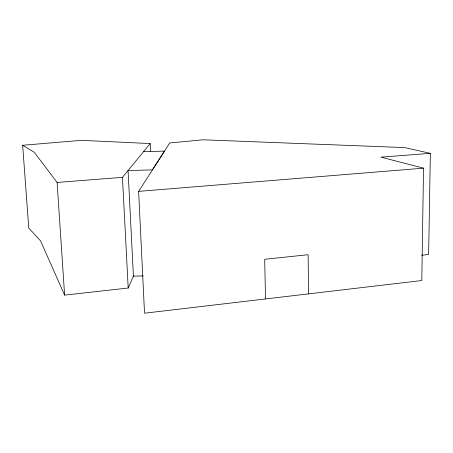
<?xml version="1.0" encoding="UTF-8"?>
<svg xmlns="http://www.w3.org/2000/svg" width="453" height="453" viewBox="0 0 453 453"><rect width="100%" height="100%" fill="white"/><g stroke="black" fill="none" stroke-linecap="round" stroke-linejoin="round"><path stroke-width="0.68" d="M430.35 153.352L380.922 157.14L423.532 168.165L421.794 280.532L144.53 313.204L138.624 191.37L169.739 142.967L203.114 139.796L404.603 147.587L430.35 153.352L428.634 254.467L421.635 255.232M150.549 151.296L150.198 143.556L81.336 140.345L22.65 145.271L28.754 228.023L40.527 240.826L64.615 295.135L128.199 288.023L133.539 275.781M128.199 288.023L122.452 177.355L150.198 143.556M138.624 191.37L423.532 168.165M22.65 145.271L34.207 152.242L57.101 182.451L122.452 177.355M143.51 151.687L164.501 151.115L152.406 169.881L128.063 170.532L133.409 276.115L143.199 275.934M57.101 182.451L64.615 295.135M265.503 298.946L264.694 259.292L308.131 254.711L308.544 293.878"/></g></svg>
